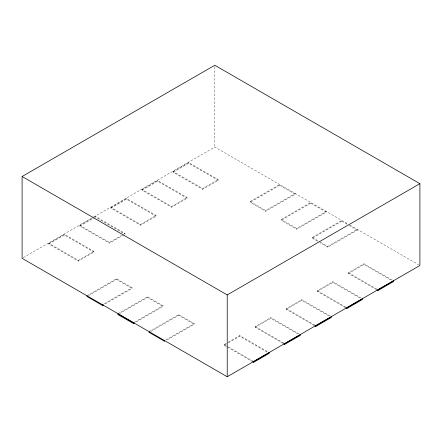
<?xml version="1.0" encoding="UTF-8"?>
<svg xmlns="http://www.w3.org/2000/svg" width="442" height="442" viewBox="0 0 442 442"><rect width="100%" height="100%" fill="white"/><g stroke="black" fill="none" stroke-linecap="round" stroke-linejoin="round"><path stroke-width="0.33" stroke-dasharray="2.21 1.66" d="M23.293 257.631L214.784 147.076L347.799 223.873M48.835 243.315L64.372 234.343L93.897 251.387L93.897 252.106L78.361 261.078L48.835 244.034L48.835 243.315L78.361 260.36L93.897 251.387M123.782 234.857L109.439 243.133L79.914 226.089L79.914 225.37L93.66 217.436M94.256 217.088L95.45 216.403L124.975 233.448L124.975 234.166L95.45 217.116L95.45 216.403M110.992 207.431L126.528 198.458L156.054 215.503L156.054 216.221L140.517 225.193L110.992 208.149L110.992 207.431L140.517 224.475L156.054 215.503M142.07 189.485L157.606 180.513L187.132 197.563L187.132 198.281L171.595 207.248L142.07 190.204L142.07 189.485L171.595 206.53L187.132 197.563M173.148 171.546L188.684 162.573L218.21 179.618L218.21 180.336L202.674 189.309L173.148 172.264L173.148 171.546L202.674 188.59L218.21 179.618M48.835 244.034L64.372 235.061L93.897 252.106M79.914 226.089L94.256 217.807M110.992 208.149L126.528 199.176L156.054 216.221M142.07 190.204L157.606 181.231L187.132 198.281M173.148 172.264L188.684 163.291L218.21 180.336M79.914 225.37L109.439 242.42L121.39 235.514M123.782 234.138L124.975 233.448M86.98 295.781L116.506 278.736L132.047 287.709L132.047 288.427L104.295 304.45M250.144 201.58L279.664 184.535L279.664 185.253L250.144 202.298L250.144 201.58L265.681 210.552L295.206 193.508L295.206 194.226L265.681 211.27L250.144 202.298M88.754 295.477L116.506 279.454L132.047 288.427M104.295 303.731L132.047 287.709M117.892 313.82L147.418 296.775L162.96 305.748L162.96 306.466L135.202 322.489M281.222 219.525L310.743 202.48L310.743 203.198L281.222 220.243L281.222 219.525L296.759 228.497L326.284 211.453L326.284 212.166L296.759 229.216L281.222 220.243M119.666 313.516L147.418 297.494L162.96 306.466M134.617 322.108L162.96 305.748M149.136 331.666L178.662 314.621L194.204 323.594L194.204 324.312L166.452 340.334M312.301 237.47L341.821 220.42L341.821 221.138L312.301 238.183L312.301 237.47L320.069 241.951M150.91 331.362L178.662 315.339L194.204 324.312M165.861 339.959L194.204 323.594M320.665 242.299L327.837 246.437L357.363 229.392L357.363 230.111L327.837 247.155L320.069 242.669M226.508 346.611L224.149 345.246L224.149 344.533L227.735 342.462M228.332 342.114L239.686 335.561L268.029 351.926M282.979 343.329L255.227 327.307L255.227 326.588L270.764 317.616L299.698 334.323M314.058 325.384L286.305 309.361L286.305 308.643L301.842 299.676L330.185 316.036M345.136 307.444L317.384 291.422L317.384 290.703L332.92 281.731L361.263 298.096M376.214 289.499L348.462 273.476L348.462 272.758L363.998 263.791L392.341 280.151M224.149 345.246L227.735 343.18M228.332 342.832L239.686 336.279L268.029 352.639M255.227 327.307L270.764 318.334L298.516 334.356M286.305 309.361L301.842 300.394L329.594 316.417M317.384 291.422L332.92 282.449L360.672 298.472M348.462 273.476L363.998 264.504L391.75 280.532M350.191 225.254L418.707 264.808M279.664 185.253L295.206 194.226M310.743 203.198L326.284 212.166M341.821 221.138L348.395 224.934M348.998 225.282L357.363 230.111M312.301 238.183L317.676 241.288M348.462 272.758L377.982 289.803M317.384 290.703L346.904 307.748M286.305 308.643L315.826 325.693M255.227 326.588L284.747 343.633M224.149 344.533L227.691 346.578M228.282 346.915L253.669 361.578M227.1 346.953L251.901 361.274M363.998 263.791L363.998 264.504M332.92 281.731L332.92 282.449M327.837 246.437L327.837 247.155M301.842 299.676L301.842 300.394M296.759 228.497L296.759 229.216M270.764 317.616L270.764 318.334M265.681 210.552L265.681 211.27M239.686 335.561L239.686 336.279M214.784 66.632L214.784 147.076M202.674 188.59L202.674 189.309M188.684 162.573L188.684 163.291M178.662 314.621L178.662 315.339M171.595 206.53L171.595 207.248M157.606 180.513L157.606 181.231M147.418 296.775L147.418 297.494M140.517 224.475L140.517 225.193M126.528 198.458L126.528 199.176M116.506 278.736L116.506 279.454M109.439 242.42L109.439 243.133M78.361 260.36L78.361 261.078M64.372 234.343L64.372 235.061"/><path stroke-width="0.66" d="M22.1 176.502L214.784 65.256L419.9 183.679L419.9 265.498L227.216 376.744L22.1 258.321L22.1 176.502L227.216 294.924L419.9 183.679M86.98 295.781L86.98 296.499L102.522 305.472L103.704 304.787M133.434 323.511L133.434 322.793L117.892 313.82L117.892 314.538L133.434 323.511L134.617 322.826M253.669 362.296L269.211 353.324L269.211 352.606L253.669 361.578L253.669 362.296L252.493 361.611M284.747 344.351L300.289 335.379L300.289 334.66L284.747 343.633L284.747 344.351L283.571 343.672M315.826 326.411L331.367 317.439L331.367 316.721L315.826 325.693L315.826 326.411L314.649 325.726M346.904 308.466L362.446 299.494L362.446 298.775L346.904 307.748L346.904 308.466L345.727 307.787M377.982 290.521L393.524 281.554L393.524 280.836L377.982 289.803L377.982 290.521L376.805 289.841M227.216 294.924L227.216 376.744M164.678 340.638L164.678 341.357L149.136 332.384L149.136 331.666M102.522 304.753L102.522 305.472"/></g></svg>
